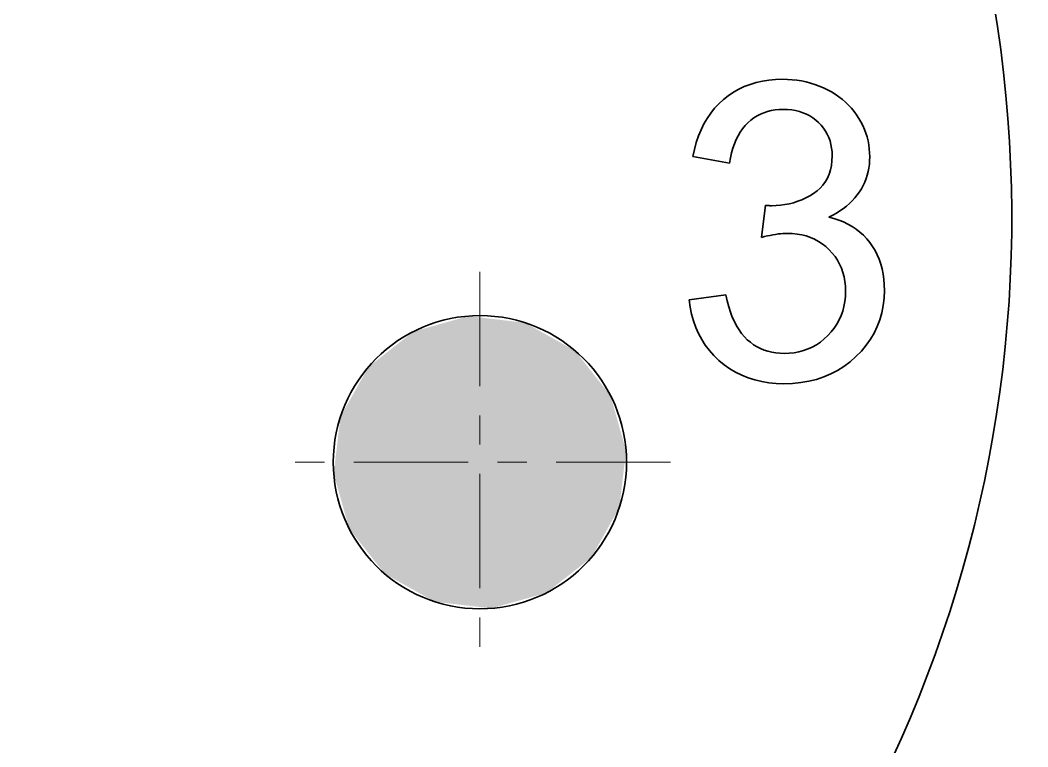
# Model space of a CAD drawing. Extents: x 23 to 417, y 3 to 294.
# Drawn here: x 121.908 to 125.345, y 78.364 to 80.842 of the extents above; entities that cross this region are included whole.
import ezdxf

# ---------------------------------------------------------------- set-up
doc = ezdxf.new("R2010")
doc.units = 0
doc.linetypes.add('DASHDOT', pattern=[18.5, 12, -3, 0.5, -3])
doc.layers.get('0').update_dxf_attribs({"lineweight": 13})

# ---------------------------------------------------------------- blocks, each defined once
blk = doc.blocks.new('BLOCK2313')
at = {"color": 7, "linetype": 'DASHDOT', "lineweight": 13, "ltscale": 0.0325}
for p, q in [((141.8927, 12.2975), (141.8927, 10.9975)), ((142.5427, 11.6475), (141.2427, 11.6475))]:
    blk.add_line(p, q, dxfattribs=at)
blk = doc.blocks.new('BLOCK2317')
at = {"color": 7, "lineweight": 5}
for points in [[(141.8535, 12.146), (141.4172, 11.8021), (141.4472, 11.4205), (141.3943, 11.6083)], [(141.8535, 12.146), (141.6657, 12.093), (141.4172, 11.8021), (141.5125, 11.9723)], [(141.8535, 12.146), (141.4472, 11.4205), (141.7382, 11.172), (141.568, 11.2673)], [(141.8535, 12.146), (141.7382, 11.172), (142.1197, 11.202), (141.932, 11.1491)], [(141.8535, 12.146), (142.1197, 11.202), (142.3683, 11.493), (142.2729, 11.3228)], [(141.8535, 12.146), (142.3683, 11.493), (142.3382, 11.8745), (142.3912, 11.6868)], [(141.8535, 12.146), (142.3382, 11.8745), (142.0472, 12.1231), (142.2175, 12.0277)]]:
    blk.add_solid(points, dxfattribs=at)

msp = doc.modelspace()

# ---------------------------------------------------------------- linework, layer by layer
at = {"color": 7, "lineweight": 35, "ltscale": 0.000529259}
msp.add_line((124.3779, 80.6156), (124.3977, 80.6232), dxfattribs=at)
at = {"color": 7, "lineweight": 35, "ltscale": 0.000537263}
msp.add_line((124.3977, 80.6232), (124.4182, 80.6294), dxfattribs=at)
at = {"color": 7, "lineweight": 35, "ltscale": 0.000547125}
msp.add_line((124.4182, 80.6294), (124.4396, 80.6342), dxfattribs=at)
at = {"color": 7, "lineweight": 35, "ltscale": 0.000560112}
msp.add_line((124.4396, 80.6342), (124.4617, 80.6376), dxfattribs=at)
at = {"color": 7, "lineweight": 35, "ltscale": 0.000575576}
msp.add_line((124.4617, 80.6376), (124.4847, 80.6397), dxfattribs=at)
at = {"color": 7, "lineweight": 35, "ltscale": 0.000593614}
msp.add_line((124.4847, 80.6397), (124.5084, 80.6404), dxfattribs=at)
at = {"color": 7, "lineweight": 35, "ltscale": 0.000412465}
msp.add_line((124.5084, 80.6404), (124.5249, 80.64), dxfattribs=at)
at = {"color": 7, "lineweight": 35, "ltscale": 0.000406669}
msp.add_line((124.5249, 80.64), (124.5411, 80.639), dxfattribs=at)
at = {"color": 7, "lineweight": 35, "ltscale": 0.000402072}
msp.add_line((124.5411, 80.639), (124.5571, 80.6372), dxfattribs=at)
at = {"color": 7, "lineweight": 35, "ltscale": 0.000397537}
msp.add_line((124.5571, 80.6372), (124.5728, 80.6347), dxfattribs=at)
at = {"color": 7, "lineweight": 35, "ltscale": 0.000394648}
msp.add_line((124.5728, 80.6347), (124.5883, 80.6315), dxfattribs=at)
at = {"color": 7, "lineweight": 35, "ltscale": 0.000392014}
msp.add_line((124.5883, 80.6315), (124.6034, 80.6275), dxfattribs=at)
at = {"color": 7, "lineweight": 35, "ltscale": 0.000390809}
msp.add_line((124.6034, 80.6275), (124.6184, 80.6229), dxfattribs=at)
at = {"color": 7, "lineweight": 35, "ltscale": 0.000389886}
msp.add_line((124.6184, 80.6229), (124.633, 80.6176), dxfattribs=at)
at = {"color": 7, "lineweight": 35, "ltscale": 0.000524673}
msp.add_line((124.3233, 80.5845), (124.3407, 80.5963), dxfattribs=at)
at = {"color": 7, "lineweight": 35, "ltscale": 0.000523173}
msp.add_line((124.3407, 80.5963), (124.3589, 80.6066), dxfattribs=at)
at = {"color": 7, "lineweight": 35, "ltscale": 0.000524978}
msp.add_line((124.3589, 80.6066), (124.3779, 80.6156), dxfattribs=at)
at = {"color": 7, "lineweight": 35, "ltscale": 0.000390806}
msp.add_line((124.633, 80.6176), (124.6474, 80.6115), dxfattribs=at)
at = {"color": 7, "lineweight": 35, "ltscale": 0.000391605}
msp.add_line((124.6474, 80.6115), (124.6615, 80.6047), dxfattribs=at)
at = {"color": 7, "lineweight": 35, "ltscale": 0.00038863}
msp.add_line((124.6615, 80.6047), (124.6752, 80.5973), dxfattribs=at)
at = {"color": 7, "lineweight": 35, "ltscale": 0.000380733}
msp.add_line((124.6752, 80.5973), (124.6882, 80.5894), dxfattribs=at)
at = {"color": 7, "lineweight": 35, "ltscale": 0.00037399}
msp.add_line((124.6882, 80.5894), (124.7006, 80.581), dxfattribs=at)
at = {"color": 7, "lineweight": 35, "ltscale": 0.000529785}
msp.add_line((124.2766, 80.5416), (124.2911, 80.5571), dxfattribs=at)
at = {"color": 7, "lineweight": 35, "ltscale": 0.000530772}
msp.add_line((124.2911, 80.5571), (124.3067, 80.5714), dxfattribs=at)
at = {"color": 7, "lineweight": 35, "ltscale": 0.000528753}
msp.add_line((124.3067, 80.5714), (124.3233, 80.5845), dxfattribs=at)
at = {"color": 7, "lineweight": 35, "ltscale": 0.000368526}
msp.add_line((124.7006, 80.581), (124.7123, 80.572), dxfattribs=at)
at = {"color": 7, "lineweight": 35, "ltscale": 0.000363351}
msp.add_line((124.7123, 80.572), (124.7233, 80.5625), dxfattribs=at)
at = {"color": 7, "lineweight": 35, "ltscale": 0.000360425}
msp.add_line((124.7233, 80.5625), (124.7337, 80.5525), dxfattribs=at)
at = {"color": 7, "lineweight": 35, "ltscale": 0.000358201}
msp.add_line((124.7337, 80.5525), (124.7434, 80.542), dxfattribs=at)
at = {"color": 7, "lineweight": 35, "ltscale": 0.000537512}
msp.add_line((124.2511, 80.5072), (124.2633, 80.525), dxfattribs=at)
at = {"color": 7, "lineweight": 35, "ltscale": 0.00053216}
msp.add_line((124.2633, 80.525), (124.2766, 80.5416), dxfattribs=at)
at = {"color": 7, "lineweight": 35, "ltscale": 0.000321392}
msp.add_line((124.4326, 80.5214), (124.4212, 80.5154), dxfattribs=at)
at = {"color": 7, "lineweight": 35, "ltscale": 0.000322717}
msp.add_line((124.4445, 80.5264), (124.4326, 80.5214), dxfattribs=at)
at = {"color": 7, "lineweight": 35, "ltscale": 0.000326002}
msp.add_line((124.4568, 80.5305), (124.4445, 80.5264), dxfattribs=at)
at = {"color": 7, "lineweight": 35, "ltscale": 0.000331079}
msp.add_line((124.4697, 80.5337), (124.4568, 80.5305), dxfattribs=at)
at = {"color": 7, "lineweight": 35, "ltscale": 0.000338202}
msp.add_line((124.483, 80.536), (124.4697, 80.5337), dxfattribs=at)
at = {"color": 7, "lineweight": 35, "ltscale": 0.000347436}
msp.add_line((124.4968, 80.5374), (124.483, 80.536), dxfattribs=at)
at = {"color": 7, "lineweight": 35, "ltscale": 0.00035791}
msp.add_line((124.5111, 80.5378), (124.4968, 80.5374), dxfattribs=at)
at = {"color": 7, "lineweight": 35, "ltscale": 0.000361007}
msp.add_line((124.5256, 80.5374), (124.5111, 80.5378), dxfattribs=at)
at = {"color": 7, "lineweight": 35, "ltscale": 0.000348524}
msp.add_line((124.5395, 80.536), (124.5256, 80.5374), dxfattribs=at)
at = {"color": 7, "lineweight": 35, "ltscale": 0.000338377}
msp.add_line((124.5528, 80.5338), (124.5395, 80.536), dxfattribs=at)
at = {"color": 7, "lineweight": 35, "ltscale": 0.000329392}
msp.add_line((124.5656, 80.5306), (124.5528, 80.5338), dxfattribs=at)
at = {"color": 7, "lineweight": 35, "ltscale": 0.000322839}
msp.add_line((124.5779, 80.5266), (124.5656, 80.5306), dxfattribs=at)
at = {"color": 7, "lineweight": 35, "ltscale": 0.00031816}
msp.add_line((124.5896, 80.5216), (124.5779, 80.5266), dxfattribs=at)
at = {"color": 7, "lineweight": 35, "ltscale": 0.000315515}
msp.add_line((124.6008, 80.5158), (124.5896, 80.5216), dxfattribs=at)
at = {"color": 7, "lineweight": 35, "ltscale": 0.000356897}
msp.add_line((124.7434, 80.542), (124.7525, 80.531), dxfattribs=at)
at = {"color": 7, "lineweight": 35, "ltscale": 0.000357085}
msp.add_line((124.7525, 80.531), (124.7609, 80.5194), dxfattribs=at)
at = {"color": 7, "lineweight": 35, "ltscale": 0.000358763}
msp.add_line((124.7609, 80.5194), (124.7686, 80.5073), dxfattribs=at)
at = {"color": 7, "lineweight": 35, "ltscale": 0.000556901}
msp.add_line((124.2304, 80.4684), (124.2402, 80.4884), dxfattribs=at)
at = {"color": 7, "lineweight": 35, "ltscale": 0.000546038}
msp.add_line((124.2402, 80.4884), (124.2511, 80.5072), dxfattribs=at)
at = {"color": 7, "lineweight": 35, "ltscale": 0.000335212}
msp.add_line((124.3899, 80.4921), (124.3805, 80.4825), dxfattribs=at)
at = {"color": 7, "lineweight": 35, "ltscale": 0.000330198}
msp.add_line((124.3998, 80.5008), (124.3899, 80.4921), dxfattribs=at)
at = {"color": 7, "lineweight": 35, "ltscale": 0.000325406}
msp.add_line((124.4103, 80.5086), (124.3998, 80.5008), dxfattribs=at)
at = {"color": 7, "lineweight": 35, "ltscale": 0.000322162}
msp.add_line((124.4212, 80.5154), (124.4103, 80.5086), dxfattribs=at)
at = {"color": 7, "lineweight": 35, "ltscale": 0.000315022}
msp.add_line((124.6114, 80.509), (124.6008, 80.5158), dxfattribs=at)
at = {"color": 7, "lineweight": 35, "ltscale": 0.000317047}
msp.add_line((124.6215, 80.5013), (124.6114, 80.509), dxfattribs=at)
at = {"color": 7, "lineweight": 35, "ltscale": 0.000320572}
msp.add_line((124.631, 80.4928), (124.6215, 80.5013), dxfattribs=at)
at = {"color": 7, "lineweight": 35, "ltscale": 0.000319369}
msp.add_line((124.6399, 80.4835), (124.631, 80.4928), dxfattribs=at)
at = {"color": 7, "lineweight": 35, "ltscale": 0.000313242}
msp.add_line((124.6478, 80.4738), (124.6399, 80.4835), dxfattribs=at)
at = {"color": 7, "lineweight": 35, "ltscale": 0.000356832}
msp.add_line((124.7686, 80.5073), (124.7757, 80.4949), dxfattribs=at)
at = {"color": 7, "lineweight": 35, "ltscale": 0.000351353}
msp.add_line((124.7757, 80.4949), (124.782, 80.4824), dxfattribs=at)
at = {"color": 7, "lineweight": 35, "ltscale": 0.000570829}
msp.add_line((124.2217, 80.4472), (124.2304, 80.4684), dxfattribs=at)
at = {"color": 7, "lineweight": 35, "ltscale": 0.000358606}
msp.add_line((124.3639, 80.4605), (124.3566, 80.4482), dxfattribs=at)
at = {"color": 7, "lineweight": 35, "ltscale": 0.000348254}
msp.add_line((124.3719, 80.472), (124.3639, 80.4605), dxfattribs=at)
at = {"color": 7, "lineweight": 35, "ltscale": 0.000340846}
msp.add_line((124.3805, 80.4825), (124.3719, 80.472), dxfattribs=at)
at = {"color": 7, "lineweight": 35, "ltscale": 0.000308416}
msp.add_line((124.6547, 80.4636), (124.6478, 80.4738), dxfattribs=at)
at = {"color": 7, "lineweight": 35, "ltscale": 0.000306325}
msp.add_line((124.6608, 80.453), (124.6547, 80.4636), dxfattribs=at)
at = {"color": 7, "lineweight": 35, "ltscale": 0.000305916}
msp.add_line((124.6659, 80.4419), (124.6608, 80.453), dxfattribs=at)
at = {"color": 7, "lineweight": 35, "ltscale": 0.00034693}
msp.add_line((124.782, 80.4824), (124.7875, 80.4696), dxfattribs=at)
at = {"color": 7, "lineweight": 35, "ltscale": 0.000343884}
msp.add_line((124.7875, 80.4696), (124.7924, 80.4568), dxfattribs=at)
at = {"color": 7, "lineweight": 35, "ltscale": 0.000341136}
msp.add_line((124.7924, 80.4568), (124.7964, 80.4437), dxfattribs=at)
at = {"color": 7, "lineweight": 35, "ltscale": 0.000605839}
msp.add_line((124.2079, 80.4016), (124.2142, 80.425), dxfattribs=at)
at = {"color": 7, "lineweight": 35, "ltscale": 0.000587074}
msp.add_line((124.2142, 80.425), (124.2217, 80.4472), dxfattribs=at)
at = {"color": 7, "lineweight": 35, "ltscale": 0.000399226}
msp.add_line((124.3441, 80.4207), (124.3389, 80.4056), dxfattribs=at)
at = {"color": 7, "lineweight": 35, "ltscale": 0.000383974}
msp.add_line((124.35, 80.4349), (124.3441, 80.4207), dxfattribs=at)
at = {"color": 7, "lineweight": 35, "ltscale": 0.000369904}
msp.add_line((124.3566, 80.4482), (124.35, 80.4349), dxfattribs=at)
at = {"color": 7, "lineweight": 35, "ltscale": 0.000308454}
msp.add_line((124.6701, 80.4302), (124.6659, 80.4419), dxfattribs=at)
at = {"color": 7, "lineweight": 35, "ltscale": 0.000312681}
msp.add_line((124.6733, 80.4182), (124.6701, 80.4302), dxfattribs=at)
at = {"color": 7, "lineweight": 35, "ltscale": 0.000318908}
msp.add_line((124.6756, 80.4056), (124.6733, 80.4182), dxfattribs=at)
at = {"color": 7, "lineweight": 35, "ltscale": 0.000339446}
msp.add_line((124.7964, 80.4437), (124.7998, 80.4306), dxfattribs=at)
at = {"color": 7, "lineweight": 35, "ltscale": 0.000339549}
msp.add_line((124.7998, 80.4306), (124.8024, 80.4172), dxfattribs=at)
at = {"color": 7, "lineweight": 35, "ltscale": 0.00034}
msp.add_line((124.8024, 80.4172), (124.8042, 80.4038), dxfattribs=at)
at = {"color": 7, "lineweight": 35, "ltscale": 0.000626591}
msp.add_line((124.2027, 80.377), (124.2079, 80.4016), dxfattribs=at)
at = {"color": 7, "lineweight": 35, "ltscale": 0.000433823}
msp.add_line((124.3344, 80.3896), (124.3306, 80.3727), dxfattribs=at)
at = {"color": 7, "lineweight": 35, "ltscale": 0.000415569}
msp.add_line((124.3389, 80.4056), (124.3344, 80.3896), dxfattribs=at)
at = {"color": 7, "lineweight": 35, "ltscale": 0.000326995}
msp.add_line((124.677, 80.3926), (124.6756, 80.4056), dxfattribs=at)
at = {"color": 7, "lineweight": 35, "ltscale": 0.000337386}
msp.add_line((124.6775, 80.3791), (124.677, 80.3926), dxfattribs=at)
at = {"color": 7, "lineweight": 35, "ltscale": 0.000342186}
msp.add_line((124.8042, 80.4038), (124.8053, 80.3901), dxfattribs=at)
at = {"color": 7, "lineweight": 35, "ltscale": 0.000344676}
msp.add_line((124.8053, 80.3901), (124.8057, 80.3764), dxfattribs=at)
at = {"color": 7, "lineweight": 35, "ltscale": 0.003168}
msp.add_line((124.3275, 80.3549), (124.2027, 80.377), dxfattribs=at)
at = {"color": 7, "lineweight": 35, "ltscale": 0.000452851}
msp.add_line((124.3306, 80.3727), (124.3275, 80.3549), dxfattribs=at)
at = {"color": 7, "lineweight": 35, "ltscale": 0.000385098}
msp.add_line((124.6717, 80.3312), (124.6749, 80.3463), dxfattribs=at)
at = {"color": 7, "lineweight": 35, "ltscale": 0.000402023}
msp.add_line((124.6749, 80.3463), (124.6768, 80.3622), dxfattribs=at)
at = {"color": 7, "lineweight": 35, "ltscale": 0.000422371}
msp.add_line((124.6768, 80.3622), (124.6775, 80.3791), dxfattribs=at)
at = {"color": 7, "lineweight": 35, "ltscale": 0.000317791}
msp.add_line((124.8043, 80.3505), (124.8025, 80.3379), dxfattribs=at)
at = {"color": 7, "lineweight": 35, "ltscale": 0.000321257}
msp.add_line((124.8053, 80.3633), (124.8043, 80.3505), dxfattribs=at)
at = {"color": 7, "lineweight": 35, "ltscale": 0.000326461}
msp.add_line((124.8057, 80.3764), (124.8053, 80.3633), dxfattribs=at)
at = {"color": 7, "lineweight": 35, "ltscale": 0.000361409}
msp.add_line((124.6615, 80.3038), (124.6673, 80.317), dxfattribs=at)
at = {"color": 7, "lineweight": 35, "ltscale": 0.00037179}
msp.add_line((124.6673, 80.317), (124.6717, 80.3312), dxfattribs=at)
at = {"color": 7, "lineweight": 35, "ltscale": 0.000312424}
msp.add_line((124.7969, 80.3135), (124.793, 80.3016), dxfattribs=at)
at = {"color": 7, "lineweight": 35, "ltscale": 0.000312952}
msp.add_line((124.8, 80.3256), (124.7969, 80.3135), dxfattribs=at)
at = {"color": 7, "lineweight": 35, "ltscale": 0.000314602}
msp.add_line((124.8025, 80.3379), (124.8, 80.3256), dxfattribs=at)
at = {"color": 7, "lineweight": 35, "ltscale": 0.000356176}
msp.add_line((124.6367, 80.2693), (124.6462, 80.2799), dxfattribs=at)
at = {"color": 7, "lineweight": 35, "ltscale": 0.000353906}
msp.add_line((124.6462, 80.2799), (124.6545, 80.2914), dxfattribs=at)
at = {"color": 7, "lineweight": 35, "ltscale": 0.000355462}
msp.add_line((124.6545, 80.2914), (124.6615, 80.3038), dxfattribs=at)
at = {"color": 7, "lineweight": 35, "ltscale": 0.00031698}
msp.add_line((124.7831, 80.2785), (124.7771, 80.2674), dxfattribs=at)
at = {"color": 7, "lineweight": 35, "ltscale": 0.000314541}
msp.add_line((124.7884, 80.29), (124.7831, 80.2785), dxfattribs=at)
at = {"color": 7, "lineweight": 35, "ltscale": 0.000312501}
msp.add_line((124.793, 80.3016), (124.7884, 80.29), dxfattribs=at)
at = {"color": 7, "lineweight": 35, "ltscale": 0.000375216}
msp.add_line((124.5876, 80.2359), (124.6008, 80.243), dxfattribs=at)
at = {"color": 7, "lineweight": 35, "ltscale": 0.00037854}
msp.add_line((124.6008, 80.243), (124.6137, 80.2509), dxfattribs=at)
at = {"color": 7, "lineweight": 35, "ltscale": 0.000373614}
msp.add_line((124.6137, 80.2509), (124.6258, 80.2597), dxfattribs=at)
at = {"color": 7, "lineweight": 35, "ltscale": 0.000363133}
msp.add_line((124.6258, 80.2597), (124.6367, 80.2693), dxfattribs=at)
at = {"color": 7, "lineweight": 35, "ltscale": 0.000324307}
msp.add_line((124.7629, 80.2459), (124.7549, 80.2357), dxfattribs=at)
at = {"color": 7, "lineweight": 35, "ltscale": 0.00032311}
msp.add_line((124.7704, 80.2565), (124.7629, 80.2459), dxfattribs=at)
at = {"color": 7, "lineweight": 35, "ltscale": 0.000320671}
msp.add_line((124.7771, 80.2674), (124.7704, 80.2565), dxfattribs=at)
at = {"color": 7, "lineweight": 35, "ltscale": 0.002759}
msp.add_line((124.4363, 80.1012), (124.4502, 80.2107), dxfattribs=at)
at = {"color": 7, "lineweight": 35, "ltscale": 6.12157e-05}
msp.add_line((124.4502, 80.2107), (124.4526, 80.2105), dxfattribs=at)
at = {"color": 7, "lineweight": 35, "ltscale": 5.91891e-05}
msp.add_line((124.4526, 80.2105), (124.455, 80.2102), dxfattribs=at)
at = {"color": 7, "lineweight": 35, "ltscale": 5.647e-05}
msp.add_line((124.455, 80.2102), (124.4572, 80.21), dxfattribs=at)
at = {"color": 7, "lineweight": 35, "ltscale": 5.40421e-05}
msp.add_line((124.4572, 80.21), (124.4594, 80.2098), dxfattribs=at)
at = {"color": 7, "lineweight": 35, "ltscale": 5.16829e-05}
msp.add_line((124.4594, 80.2098), (124.4614, 80.2097), dxfattribs=at)
at = {"color": 7, "lineweight": 35, "ltscale": 4.89424e-05}
msp.add_line((124.4614, 80.2097), (124.4634, 80.2096), dxfattribs=at)
at = {"color": 7, "lineweight": 35, "ltscale": 4.69671e-05}
msp.add_line((124.4634, 80.2096), (124.4653, 80.2094), dxfattribs=at)
at = {"color": 7, "lineweight": 35, "ltscale": 4.41978e-05}
msp.add_line((124.4653, 80.2094), (124.467, 80.2094), dxfattribs=at)
at = {"color": 7, "lineweight": 35, "ltscale": 4.14939e-05}
msp.add_line((124.467, 80.2094), (124.4687, 80.2093), dxfattribs=at)
at = {"color": 7, "lineweight": 35, "ltscale": 3.95499e-05}
msp.add_line((124.4687, 80.2093), (124.4703, 80.2093), dxfattribs=at)
at = {"color": 7, "lineweight": 35, "ltscale": 0.000394677}
msp.add_line((124.4703, 80.2093), (124.486, 80.2097), dxfattribs=at)
at = {"color": 7, "lineweight": 35, "ltscale": 0.000387683}
msp.add_line((124.486, 80.2097), (124.5015, 80.211), dxfattribs=at)
at = {"color": 7, "lineweight": 35, "ltscale": 0.000382209}
msp.add_line((124.5015, 80.211), (124.5166, 80.2131), dxfattribs=at)
at = {"color": 7, "lineweight": 35, "ltscale": 0.000377608}
msp.add_line((124.5166, 80.2131), (124.5315, 80.216), dxfattribs=at)
at = {"color": 7, "lineweight": 35, "ltscale": 0.000374593}
msp.add_line((124.5315, 80.216), (124.546, 80.2197), dxfattribs=at)
at = {"color": 7, "lineweight": 35, "ltscale": 0.000372607}
msp.add_line((124.546, 80.2197), (124.5602, 80.2243), dxfattribs=at)
at = {"color": 7, "lineweight": 35, "ltscale": 0.000371978}
msp.add_line((124.5602, 80.2243), (124.574, 80.2297), dxfattribs=at)
at = {"color": 7, "lineweight": 35, "ltscale": 0.000372848}
msp.add_line((124.574, 80.2297), (124.5876, 80.2359), dxfattribs=at)
at = {"color": 7, "lineweight": 35, "ltscale": 0.000341707}
msp.add_line((124.7265, 80.2079), (124.7157, 80.1996), dxfattribs=at)
at = {"color": 7, "lineweight": 35, "ltscale": 0.000335699}
msp.add_line((124.7366, 80.2168), (124.7265, 80.2079), dxfattribs=at)
at = {"color": 7, "lineweight": 35, "ltscale": 0.000330798}
msp.add_line((124.7461, 80.226), (124.7366, 80.2168), dxfattribs=at)
at = {"color": 7, "lineweight": 35, "ltscale": 0.000326824}
msp.add_line((124.7549, 80.2357), (124.7461, 80.226), dxfattribs=at)
at = {"color": 7, "lineweight": 35, "ltscale": 0.000376485}
msp.add_line((124.6792, 80.1771), (124.6657, 80.1705), dxfattribs=at)
at = {"color": 7, "lineweight": 35, "ltscale": 0.000365973}
msp.add_line((124.6921, 80.1842), (124.6792, 80.1771), dxfattribs=at)
at = {"color": 7, "lineweight": 35, "ltscale": 0.00035722}
msp.add_line((124.7042, 80.1916), (124.6921, 80.1842), dxfattribs=at)
at = {"color": 7, "lineweight": 35, "ltscale": 0.000348562}
msp.add_line((124.7157, 80.1996), (124.7042, 80.1916), dxfattribs=at)
at = {"color": 7, "lineweight": 35, "ltscale": 0.000455452}
msp.add_line((124.6657, 80.1705), (124.6833, 80.1659), dxfattribs=at)
at = {"color": 7, "lineweight": 35, "ltscale": 0.000442098}
msp.add_line((124.6833, 80.1659), (124.7001, 80.1604), dxfattribs=at)
at = {"color": 7, "lineweight": 35, "ltscale": 0.000431028}
msp.add_line((124.7001, 80.1604), (124.7161, 80.154), dxfattribs=at)
at = {"color": 7, "lineweight": 35, "ltscale": 0.00042159}
msp.add_line((124.7161, 80.154), (124.7313, 80.1467), dxfattribs=at)
at = {"color": 7, "lineweight": 35, "ltscale": 0.000414141}
msp.add_line((124.7313, 80.1467), (124.7458, 80.1386), dxfattribs=at)
at = {"color": 7, "lineweight": 35, "ltscale": 0.000257203}
msp.add_line((124.4567, 80.1062), (124.4467, 80.1038), dxfattribs=at)
at = {"color": 7, "lineweight": 35, "ltscale": 0.000247057}
msp.add_line((124.4663, 80.1083), (124.4567, 80.1062), dxfattribs=at)
at = {"color": 7, "lineweight": 35, "ltscale": 0.000237616}
msp.add_line((124.4757, 80.1101), (124.4663, 80.1083), dxfattribs=at)
at = {"color": 7, "lineweight": 35, "ltscale": 0.000227599}
msp.add_line((124.4847, 80.1116), (124.4757, 80.1101), dxfattribs=at)
at = {"color": 7, "lineweight": 35, "ltscale": 0.000217768}
msp.add_line((124.4933, 80.1129), (124.4847, 80.1116), dxfattribs=at)
at = {"color": 7, "lineweight": 35, "ltscale": 0.000208349}
msp.add_line((124.5015, 80.1138), (124.4933, 80.1129), dxfattribs=at)
at = {"color": 7, "lineweight": 35, "ltscale": 0.000199191}
msp.add_line((124.5095, 80.1145), (124.5015, 80.1138), dxfattribs=at)
at = {"color": 7, "lineweight": 35, "ltscale": 0.000190204}
msp.add_line((124.5171, 80.1149), (124.5095, 80.1145), dxfattribs=at)
at = {"color": 7, "lineweight": 35, "ltscale": 0.000181034}
msp.add_line((124.5243, 80.1151), (124.5171, 80.1149), dxfattribs=at)
at = {"color": 7, "lineweight": 35, "ltscale": 0.00042578}
msp.add_line((124.5413, 80.1145), (124.5243, 80.1151), dxfattribs=at)
at = {"color": 7, "lineweight": 35, "ltscale": 0.000412189}
msp.add_line((124.5577, 80.1128), (124.5413, 80.1145), dxfattribs=at)
at = {"color": 7, "lineweight": 35, "ltscale": 0.000401436}
msp.add_line((124.5736, 80.1101), (124.5577, 80.1128), dxfattribs=at)
at = {"color": 7, "lineweight": 35, "ltscale": 0.000392162}
msp.add_line((124.5888, 80.1062), (124.5736, 80.1101), dxfattribs=at)
at = {"color": 7, "lineweight": 35, "ltscale": 0.000385372}
msp.add_line((124.6033, 80.1011), (124.5888, 80.1062), dxfattribs=at)
at = {"color": 7, "lineweight": 35, "ltscale": 0.000408578}
msp.add_line((124.7458, 80.1386), (124.7593, 80.1295), dxfattribs=at)
at = {"color": 7, "lineweight": 35, "ltscale": 0.000405413}
msp.add_line((124.7593, 80.1295), (124.7721, 80.1195), dxfattribs=at)
at = {"color": 7, "lineweight": 35, "ltscale": 0.000404432}
msp.add_line((124.7721, 80.1195), (124.7841, 80.1086), dxfattribs=at)
at = {"color": 7, "lineweight": 35, "ltscale": 0.000406016}
msp.add_line((124.7841, 80.1086), (124.7953, 80.0969), dxfattribs=at)
at = {"color": 7, "lineweight": 35, "ltscale": 0.00026743}
msp.add_line((124.4467, 80.1038), (124.4363, 80.1012), dxfattribs=at)
at = {"color": 7, "lineweight": 35, "ltscale": 0.000381434}
msp.add_line((124.6173, 80.095), (124.6033, 80.1011), dxfattribs=at)
at = {"color": 7, "lineweight": 35, "ltscale": 0.000380148}
msp.add_line((124.6307, 80.0877), (124.6173, 80.095), dxfattribs=at)
at = {"color": 7, "lineweight": 35, "ltscale": 0.000381508}
msp.add_line((124.6434, 80.0794), (124.6307, 80.0877), dxfattribs=at)
at = {"color": 7, "lineweight": 35, "ltscale": 0.000384936}
msp.add_line((124.6556, 80.0699), (124.6434, 80.0794), dxfattribs=at)
at = {"color": 7, "lineweight": 35, "ltscale": 0.000409198}
msp.add_line((124.7953, 80.0969), (124.8057, 80.0842), dxfattribs=at)
at = {"color": 7, "lineweight": 35, "ltscale": 0.000410765}
msp.add_line((124.8057, 80.0842), (124.8152, 80.0708), dxfattribs=at)
at = {"color": 7, "lineweight": 35, "ltscale": 0.000410847}
msp.add_line((124.8152, 80.0708), (124.8237, 80.0567), dxfattribs=at)
at = {"color": 7, "lineweight": 35, "ltscale": 0.000391687}
msp.add_line((124.6671, 80.0593), (124.6556, 80.0699), dxfattribs=at)
at = {"color": 7, "lineweight": 35, "ltscale": 0.000391322}
msp.add_line((124.6778, 80.0478), (124.6671, 80.0593), dxfattribs=at)
at = {"color": 7, "lineweight": 35, "ltscale": 0.000384375}
msp.add_line((124.6873, 80.0358), (124.6778, 80.0478), dxfattribs=at)
at = {"color": 7, "lineweight": 35, "ltscale": 0.000413733}
msp.add_line((124.8237, 80.0567), (124.8311, 80.042), dxfattribs=at)
at = {"color": 7, "lineweight": 35, "ltscale": 0.000417715}
msp.add_line((124.8311, 80.042), (124.8376, 80.0266), dxfattribs=at)
at = {"color": 7, "lineweight": 35, "ltscale": 0.000380413}
msp.add_line((124.6957, 80.0231), (124.6873, 80.0358), dxfattribs=at)
at = {"color": 7, "lineweight": 35, "ltscale": 0.000378497}
msp.add_line((124.703, 80.0098), (124.6957, 80.0231), dxfattribs=at)
at = {"color": 7, "lineweight": 35, "ltscale": 0.00037977}
msp.add_line((124.7092, 79.996), (124.703, 80.0098), dxfattribs=at)
at = {"color": 7, "lineweight": 35, "ltscale": 0.00042432}
msp.add_line((124.8376, 80.0266), (124.8431, 80.0105), dxfattribs=at)
at = {"color": 7, "lineweight": 35, "ltscale": 0.000432946}
msp.add_line((124.8431, 80.0105), (124.8476, 79.9938), dxfattribs=at)
at = {"color": 7, "lineweight": 35, "ltscale": 0.000383414}
msp.add_line((124.7142, 79.9815), (124.7092, 79.996), dxfattribs=at)
at = {"color": 7, "lineweight": 35, "ltscale": 0.000389288}
msp.add_line((124.7182, 79.9664), (124.7142, 79.9815), dxfattribs=at)
at = {"color": 7, "lineweight": 35, "ltscale": 0.000443211}
msp.add_line((124.8476, 79.9938), (124.8511, 79.9764), dxfattribs=at)
at = {"color": 7, "lineweight": 35, "ltscale": 0.000455048}
msp.add_line((124.8511, 79.9764), (124.8536, 79.9584), dxfattribs=at)
at = {"color": 7, "lineweight": 35, "ltscale": 0.000398051}
msp.add_line((124.721, 79.9507), (124.7182, 79.9664), dxfattribs=at)
at = {"color": 7, "lineweight": 35, "ltscale": 0.000409524}
msp.add_line((124.7227, 79.9344), (124.721, 79.9507), dxfattribs=at)
at = {"color": 7, "lineweight": 35, "ltscale": 0.000422302}
msp.add_line((124.7232, 79.9176), (124.7227, 79.9344), dxfattribs=at)
at = {"color": 7, "lineweight": 35, "ltscale": 0.000468888}
msp.add_line((124.8536, 79.9584), (124.8551, 79.9397), dxfattribs=at)
at = {"color": 7, "lineweight": 35, "ltscale": 0.000483852}
msp.add_line((124.8551, 79.9397), (124.8556, 79.9203), dxfattribs=at)
at = {"color": 7, "lineweight": 35, "ltscale": 0.003146}
msp.add_line((124.1903, 79.8884), (124.315, 79.9051), dxfattribs=at)
at = {"color": 7, "lineweight": 35, "ltscale": 0.000527793}
msp.add_line((124.315, 79.9051), (124.3196, 79.8845), dxfattribs=at)
at = {"color": 7, "lineweight": 35, "ltscale": 0.000431082}
msp.add_line((124.7208, 79.8827), (124.7226, 79.8998), dxfattribs=at)
at = {"color": 7, "lineweight": 35, "ltscale": 0.00044364}
msp.add_line((124.7226, 79.8998), (124.7232, 79.9176), dxfattribs=at)
at = {"color": 7, "lineweight": 35, "ltscale": 0.000655811}
msp.add_line((124.8556, 79.9203), (124.8546, 79.8941), dxfattribs=at)
at = {"color": 7, "lineweight": 35, "ltscale": 0.000627298}
msp.add_line((124.1935, 79.8636), (124.1903, 79.8884), dxfattribs=at)
at = {"color": 7, "lineweight": 35, "ltscale": 0.000503074}
msp.add_line((124.3196, 79.8845), (124.3248, 79.865), dxfattribs=at)
at = {"color": 7, "lineweight": 35, "ltscale": 0.000478753}
msp.add_line((124.3248, 79.865), (124.3306, 79.8468), dxfattribs=at)
at = {"color": 7, "lineweight": 35, "ltscale": 0.000413439}
msp.add_line((124.7135, 79.8501), (124.7178, 79.8661), dxfattribs=at)
at = {"color": 7, "lineweight": 35, "ltscale": 0.000420789}
msp.add_line((124.7178, 79.8661), (124.7208, 79.8827), dxfattribs=at)
at = {"color": 7, "lineweight": 35, "ltscale": 0.000626561}
msp.add_line((124.8517, 79.8687), (124.8469, 79.8441), dxfattribs=at)
at = {"color": 7, "lineweight": 35, "ltscale": 0.000639016}
msp.add_line((124.8546, 79.8941), (124.8517, 79.8687), dxfattribs=at)
at = {"color": 7, "lineweight": 35, "ltscale": 0.000610589}
msp.add_line((124.1983, 79.8396), (124.1935, 79.8636), dxfattribs=at)
at = {"color": 7, "lineweight": 35, "ltscale": 0.000596294}
msp.add_line((124.2046, 79.8166), (124.1983, 79.8396), dxfattribs=at)
at = {"color": 7, "lineweight": 35, "ltscale": 0.000455398}
msp.add_line((124.3306, 79.8468), (124.337, 79.8297), dxfattribs=at)
at = {"color": 7, "lineweight": 35, "ltscale": 0.000406286}
msp.add_line((124.7014, 79.8199), (124.7081, 79.8347), dxfattribs=at)
at = {"color": 7, "lineweight": 35, "ltscale": 0.000408325}
msp.add_line((124.7081, 79.8347), (124.7135, 79.8501), dxfattribs=at)
at = {"color": 7, "lineweight": 35, "ltscale": 0.000617905}
msp.add_line((124.8469, 79.8441), (124.8401, 79.8204), dxfattribs=at)
at = {"color": 7, "lineweight": 35, "ltscale": 0.000585334}
msp.add_line((124.2124, 79.7945), (124.2046, 79.8166), dxfattribs=at)
at = {"color": 7, "lineweight": 35, "ltscale": 0.000433819}
msp.add_line((124.337, 79.8297), (124.344, 79.8139), dxfattribs=at)
at = {"color": 7, "lineweight": 35, "ltscale": 0.000413429}
msp.add_line((124.344, 79.8139), (124.3517, 79.7992), dxfattribs=at)
at = {"color": 7, "lineweight": 35, "ltscale": 0.000395172}
msp.add_line((124.3517, 79.7992), (124.3599, 79.7857), dxfattribs=at)
at = {"color": 7, "lineweight": 35, "ltscale": 0.000410304}
msp.add_line((124.6844, 79.792), (124.6935, 79.8057), dxfattribs=at)
at = {"color": 7, "lineweight": 35, "ltscale": 0.000406814}
msp.add_line((124.6935, 79.8057), (124.7014, 79.8199), dxfattribs=at)
at = {"color": 7, "lineweight": 35, "ltscale": 0.000614859}
msp.add_line((124.8313, 79.7974), (124.8207, 79.7752), dxfattribs=at)
at = {"color": 7, "lineweight": 35, "ltscale": 0.000614448}
msp.add_line((124.8401, 79.8204), (124.8313, 79.7974), dxfattribs=at)
at = {"color": 7, "lineweight": 35, "ltscale": 0.00057713}
msp.add_line((124.2217, 79.7734), (124.2124, 79.7945), dxfattribs=at)
at = {"color": 7, "lineweight": 35, "ltscale": 0.000572747}
msp.add_line((124.2326, 79.7532), (124.2217, 79.7734), dxfattribs=at)
at = {"color": 7, "lineweight": 35, "ltscale": 0.000378889}
msp.add_line((124.3599, 79.7857), (124.3687, 79.7733), dxfattribs=at)
at = {"color": 7, "lineweight": 35, "ltscale": 0.000364644}
msp.add_line((124.3687, 79.7733), (124.3781, 79.7622), dxfattribs=at)
at = {"color": 7, "lineweight": 35, "ltscale": 0.000353268}
msp.add_line((124.3781, 79.7622), (124.3881, 79.7523), dxfattribs=at)
at = {"color": 7, "lineweight": 35, "ltscale": 0.000424467}
msp.add_line((124.6502, 79.7549), (124.6626, 79.7665), dxfattribs=at)
at = {"color": 7, "lineweight": 35, "ltscale": 0.000424567}
msp.add_line((124.6626, 79.7665), (124.6741, 79.779), dxfattribs=at)
at = {"color": 7, "lineweight": 35, "ltscale": 0.00041616}
msp.add_line((124.6741, 79.779), (124.6844, 79.792), dxfattribs=at)
at = {"color": 7, "lineweight": 35, "ltscale": 0.000619438}
msp.add_line((124.8207, 79.7752), (124.8081, 79.7539), dxfattribs=at)
at = {"color": 7, "lineweight": 35, "ltscale": 0.000571826}
msp.add_line((124.2449, 79.734), (124.2326, 79.7532), dxfattribs=at)
at = {"color": 7, "lineweight": 35, "ltscale": 0.000574023}
msp.add_line((124.2588, 79.7157), (124.2449, 79.734), dxfattribs=at)
at = {"color": 7, "lineweight": 35, "ltscale": 0.000344637}
msp.add_line((124.3881, 79.7523), (124.3987, 79.7434), dxfattribs=at)
at = {"color": 7, "lineweight": 35, "ltscale": 0.000339479}
msp.add_line((124.3987, 79.7434), (124.4097, 79.7354), dxfattribs=at)
at = {"color": 7, "lineweight": 35, "ltscale": 0.000335959}
msp.add_line((124.4097, 79.7354), (124.4212, 79.7284), dxfattribs=at)
at = {"color": 7, "lineweight": 35, "ltscale": 0.000333838}
msp.add_line((124.4212, 79.7284), (124.433, 79.7223), dxfattribs=at)
at = {"color": 7, "lineweight": 35, "ltscale": 0.000401475}
msp.add_line((124.5951, 79.7207), (124.6097, 79.7274), dxfattribs=at)
at = {"color": 7, "lineweight": 35, "ltscale": 0.000403142}
msp.add_line((124.6097, 79.7274), (124.6237, 79.7354), dxfattribs=at)
at = {"color": 7, "lineweight": 35, "ltscale": 0.000407737}
msp.add_line((124.6237, 79.7354), (124.6372, 79.7445), dxfattribs=at)
at = {"color": 7, "lineweight": 35, "ltscale": 0.000414695}
msp.add_line((124.6372, 79.7445), (124.6502, 79.7549), dxfattribs=at)
at = {"color": 7, "lineweight": 35, "ltscale": 0.000642718}
msp.add_line((124.7935, 79.7334), (124.777, 79.7136), dxfattribs=at)
at = {"color": 7, "lineweight": 35, "ltscale": 0.000629417}
msp.add_line((124.8081, 79.7539), (124.7935, 79.7334), dxfattribs=at)
at = {"color": 7, "lineweight": 35, "ltscale": 0.000580128}
msp.add_line((124.2742, 79.6983), (124.2588, 79.7157), dxfattribs=at)
at = {"color": 7, "lineweight": 35, "ltscale": 0.000588995}
msp.add_line((124.2911, 79.6819), (124.2742, 79.6983), dxfattribs=at)
at = {"color": 7, "lineweight": 35, "ltscale": 0.00033462}
msp.add_line((124.433, 79.7223), (124.4454, 79.7172), dxfattribs=at)
at = {"color": 7, "lineweight": 35, "ltscale": 0.000337049}
msp.add_line((124.4454, 79.7172), (124.4582, 79.713), dxfattribs=at)
at = {"color": 7, "lineweight": 35, "ltscale": 0.000341313}
msp.add_line((124.4582, 79.713), (124.4715, 79.7097), dxfattribs=at)
at = {"color": 7, "lineweight": 35, "ltscale": 0.000347583}
msp.add_line((124.4715, 79.7097), (124.4852, 79.7074), dxfattribs=at)
at = {"color": 7, "lineweight": 35, "ltscale": 0.000355587}
msp.add_line((124.4852, 79.7074), (124.4993, 79.706), dxfattribs=at)
at = {"color": 7, "lineweight": 35, "ltscale": 0.00036526}
msp.add_line((124.4993, 79.706), (124.5139, 79.7055), dxfattribs=at)
at = {"color": 7, "lineweight": 35, "ltscale": 0.000433587}
msp.add_line((124.5139, 79.7055), (124.5313, 79.7061), dxfattribs=at)
at = {"color": 7, "lineweight": 35, "ltscale": 0.00042222}
msp.add_line((124.5313, 79.7061), (124.548, 79.7079), dxfattribs=at)
at = {"color": 7, "lineweight": 35, "ltscale": 0.000412911}
msp.add_line((124.548, 79.7079), (124.5643, 79.711), dxfattribs=at)
at = {"color": 7, "lineweight": 35, "ltscale": 0.000406449}
msp.add_line((124.5643, 79.711), (124.58, 79.7152), dxfattribs=at)
at = {"color": 7, "lineweight": 35, "ltscale": 0.000402366}
msp.add_line((124.58, 79.7152), (124.5951, 79.7207), dxfattribs=at)
at = {"color": 7, "lineweight": 35, "ltscale": 0.00066423}
msp.add_line((124.7586, 79.6947), (124.7387, 79.6772), dxfattribs=at)
at = {"color": 7, "lineweight": 35, "ltscale": 0.000659974}
msp.add_line((124.777, 79.7136), (124.7586, 79.6947), dxfattribs=at)
at = {"color": 7, "lineweight": 35, "ltscale": 0.000590485}
msp.add_line((124.3092, 79.6668), (124.2911, 79.6819), dxfattribs=at)
at = {"color": 7, "lineweight": 35, "ltscale": 0.000584158}
msp.add_line((124.3283, 79.6532), (124.3092, 79.6668), dxfattribs=at)
at = {"color": 7, "lineweight": 35, "ltscale": 0.000649577}
msp.add_line((124.7177, 79.6614), (124.6957, 79.6476), dxfattribs=at)
at = {"color": 7, "lineweight": 35, "ltscale": 0.000654919}
msp.add_line((124.7387, 79.6772), (124.7177, 79.6614), dxfattribs=at)
at = {"color": 7, "lineweight": 35, "ltscale": 0.000581143}
msp.add_line((124.3482, 79.6413), (124.3283, 79.6532), dxfattribs=at)
at = {"color": 7, "lineweight": 35, "ltscale": 0.000582207}
msp.add_line((124.3691, 79.6309), (124.3482, 79.6413), dxfattribs=at)
at = {"color": 7, "lineweight": 35, "ltscale": 0.000586575}
msp.add_line((124.3908, 79.6221), (124.3691, 79.6309), dxfattribs=at)
at = {"color": 7, "lineweight": 35, "ltscale": 0.000659603}
msp.add_line((124.6487, 79.6254), (124.6237, 79.617), dxfattribs=at)
at = {"color": 7, "lineweight": 35, "ltscale": 0.000652349}
msp.add_line((124.6727, 79.6355), (124.6487, 79.6254), dxfattribs=at)
at = {"color": 7, "lineweight": 35, "ltscale": 0.000648688}
msp.add_line((124.6957, 79.6476), (124.6727, 79.6355), dxfattribs=at)
at = {"color": 7, "lineweight": 35, "ltscale": 0.000594361}
msp.add_line((124.4135, 79.615), (124.3908, 79.6221), dxfattribs=at)
at = {"color": 7, "lineweight": 35, "ltscale": 0.000605399}
msp.add_line((124.4371, 79.6094), (124.4135, 79.615), dxfattribs=at)
at = {"color": 7, "lineweight": 35, "ltscale": 0.000620419}
msp.add_line((124.4616, 79.6054), (124.4371, 79.6094), dxfattribs=at)
at = {"color": 7, "lineweight": 35, "ltscale": 0.000637268}
msp.add_line((124.4869, 79.603), (124.4616, 79.6054), dxfattribs=at)
at = {"color": 7, "lineweight": 35, "ltscale": 0.000658004}
msp.add_line((124.5132, 79.6022), (124.4869, 79.603), dxfattribs=at)
at = {"color": 7, "lineweight": 35, "ltscale": 0.000728984}
msp.add_line((124.5424, 79.6031), (124.5132, 79.6022), dxfattribs=at)
at = {"color": 7, "lineweight": 35, "ltscale": 0.000706486}
msp.add_line((124.5705, 79.6059), (124.5424, 79.6031), dxfattribs=at)
at = {"color": 7, "lineweight": 35, "ltscale": 0.000687307}
msp.add_line((124.5976, 79.6106), (124.5705, 79.6059), dxfattribs=at)
at = {"color": 7, "lineweight": 35, "ltscale": 0.000671744}
msp.add_line((124.6237, 79.617), (124.5976, 79.6106), dxfattribs=at)
at = {"color": 7, "lineweight": 35}
for centre, radius in [((120.9083, 80.1688), 5.4224), ((120.9083, 80.1688), 5.4224), ((120.9083, 80.1688), 4.9911), ((123.4762, 79.3345), 0.5)]:
    msp.add_circle(centre, radius, dxfattribs=at)
for radius, start, end in [(7.3, 27.07507, 332.92493), (7.112, 100.44071, 335.60425), (5.4229, 36.2549, 215.5165), (4.3815, 306.5526, 436.807), (5.4229, 216.2731, 395.5317)]:
    msp.add_arc((120.9083, 80.1688), radius, start, end, dxfattribs=at)

# ---------------------------------------------------------------- block references
at = {"lineweight": 0}
for name in ['BLOCK2313', 'BLOCK2317']:
    msp.add_blockref(name, (-18.4166, 67.6869), dxfattribs=at)

doc.saveas('drawing.dxf')
